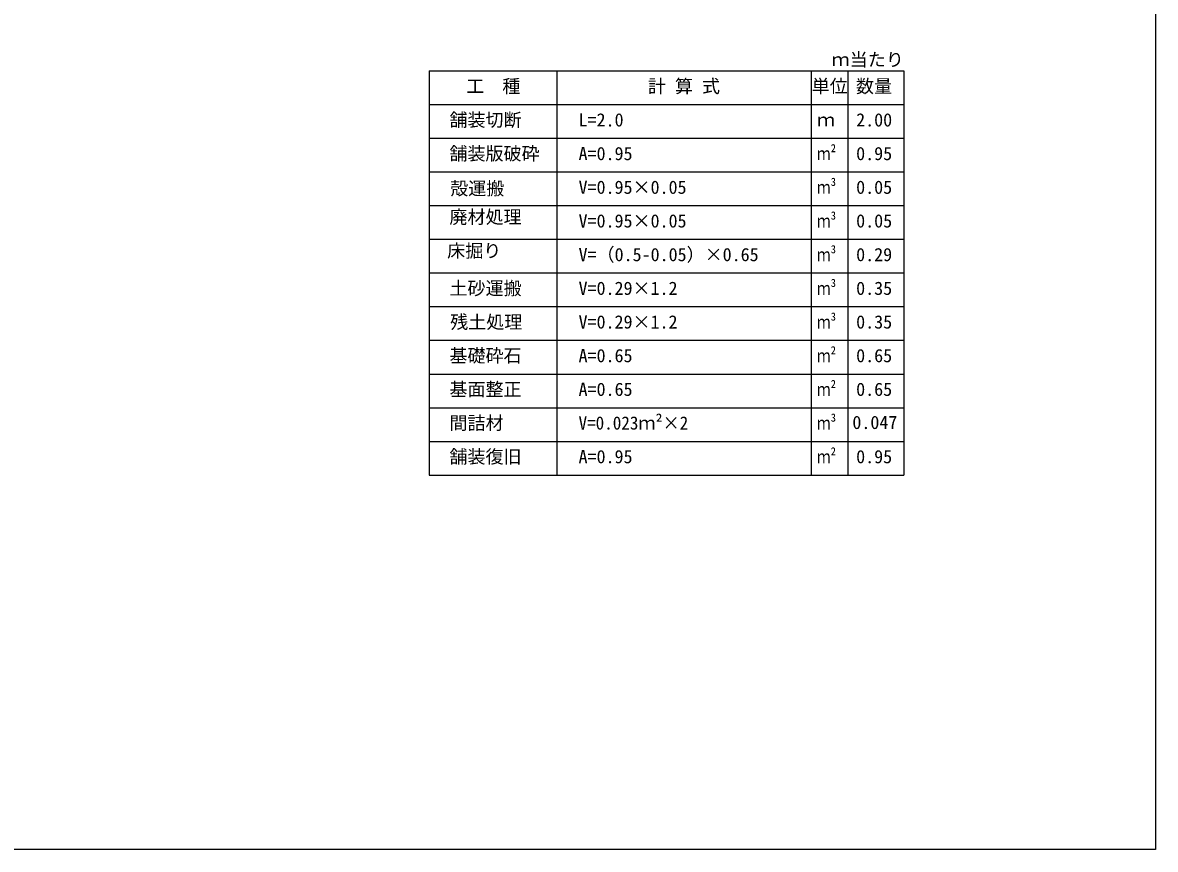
# Model space of a CAD drawing. Units: millimetres, scale not verified. Extents: x -9755 to 16726, y -7413 to 4835.
# Drawn here: x 7355 to 9708, y -7413 to -5694 of the extents above; entities that cross this region are included whole.
import ezdxf
from ezdxf.enums import TextEntityAlignment as Align

# ---------------------------------------------------------------- set-up
doc = ezdxf.new("R2010")
doc.units = ezdxf.units.MM
doc.header["$LTSCALE"] = 15
doc.layers.add('0-7', color=4, linetype='Continuous')
doc.layers.add('0-F', color=5, linetype='Continuous')
doc.styles.add('ＭＳ ゴシック', font='')
doc.styles.get('ＭＳ ゴシック').set_extended_font_data('MS Gothic')

msp = doc.modelspace()

# ---------------------------------------------------------------- linework, layer by layer
at = {"layer": '0-7', "color": 7}
for p, q in [((8199.02, -5794.77), (8199.02, -6634.77)), ((8464.25, -5794.77), (8464.25, -6634.77)), ((8993.06, -5794.77), (8993.06, -6634.77)), ((9068.85, -5794.77), (9068.85, -6634.77)), ((9185.73, -5794.77), (9185.73, -6634.77)), ((8199.02, -5864.77), (9185.73, -5864.77)), ((8199.02, -5934.77), (9185.73, -5934.77)), ((8199.02, -6004.77), (9185.73, -6004.77)), ((8199.02, -6074.77), (9185.73, -6074.77)), ((8199.02, -6144.77), (9185.73, -6144.77)), ((8199.02, -6214.77), (9185.73, -6214.77)), ((8199.02, -6284.77), (9185.73, -6284.77)), ((8199.02, -6354.77), (9185.73, -6354.77)), ((8199.02, -6424.77), (9185.73, -6424.77)), ((8199.02, -6494.77), (9185.73, -6494.77)), ((8199.02, -6564.77), (9185.73, -6564.77)), ((8199.02, -6634.77), (9185.73, -6634.77))]:
    msp.add_line(p, q, dxfattribs=at)
msp.add_lwpolyline([(8199.02, -5794.77), (8464.25, -5794.77), (9185.73, -5794.77)], dxfattribs=at)
at = {"layer": '0-F'}
msp.add_lwpolyline([(3808.17, -7412.79), (3808.17, -3357.79), (9708.17, -3357.79), (9708.17, -7412.79)], close=True, dxfattribs=at)

# ---------------------------------------------------------------- texts
at = {"layer": '0-7', "style": 'ＭＳ ゴシック'}
for s, p in [('ｍ当たり', (9035.59, -5793.15)), ('工\u3000種', (8276.25, -5848.52)), ('計 算 式', (8653.66, -5848.52)), ('単位', (8994.04, -5848.43)), ('数量', (9086.07, -5848.6)), ('舗装切断', (8241.32, -5918.52)), ('L=2.0', (8509.65, -5918.52)), ('2.00', (9086.49, -5918.52)), ('ｍ', (9005.13, -5918.52)), ('舗装版破砕', (8241.32, -5988.52)), ('A=0.95', (8509.65, -5988.52)), ('0.95', (9086.49, -5988.52)), ('殻運搬', (8242.88, -6061.01)), ('V=0.95×0.05', (8509.65, -6058.52)), ('0.05', (9086.49, -6058.52)), ('廃材処理', (8241.32, -6120.3)), ('V=0.95×0.05', (8509.65, -6128.52)), ('0.05', (9086.49, -6128.52)), ('床掘り', (8236.64, -6190.5)), ('V=（0.5-0.05）×0.65', (8509.65, -6198.52)), ('0.29', (9086.49, -6198.52)), ('土砂運搬', (8241.32, -6268.52)), ('V=0.29×1.2', (8509.65, -6268.52)), ('0.35', (9086.49, -6268.52)), ('残土処理', (8242.88, -6338.71)), ('V=0.29×1.2', (8509.65, -6338.52)), ('0.35', (9086.49, -6338.52)), ('基礎砕石', (8241.32, -6408.52)), ('A=0.65', (8509.65, -6408.52)), ('0.65', (9086.49, -6408.52)), ('基面整正', (8241.32, -6478.52)), ('A=0.65', (8509.65, -6478.52)), ('0.65', (9086.49, -6478.52)), ('間詰材', (8241.32, -6548.52)), ('0.047', (9078.6, -6547.32)), ('舗装復旧', (8241.32, -6618.52)), ('A=0.95', (8509.65, -6618.52)), ('0.95', (9086.49, -6618.52))]:
    msp.add_text(s, height=27.49, dxfattribs=at).set_placement(p, align=Align.BOTTOM_LEFT)
for s, width, p in [('ｍ²', 0.75, (9005.13, -5988.52)), ('ｍ³', 0.75, (9005.13, -6058.52)), ('ｍ³', 0.75, (9005.13, -6128.52)), ('ｍ³', 0.75, (9005.13, -6198.52)), ('ｍ³', 0.75, (9005.13, -6268.52)), ('ｍ³', 0.75, (9005.13, -6338.52)), ('ｍ²', 0.75, (9005.13, -6408.52)), ('ｍ²', 0.75, (9005.13, -6478.52)), ('V=0.023ｍ²×2', 0.95, (8509.65, -6548.52)), ('ｍ³', 0.75, (9005.13, -6548.52)), ('ｍ²', 0.75, (9005.13, -6618.52))]:
    msp.add_text(s, height=27.49, dxfattribs=dict(at, width=width)).set_placement(p, align=Align.BOTTOM_LEFT)

doc.saveas('drawing.dxf')
